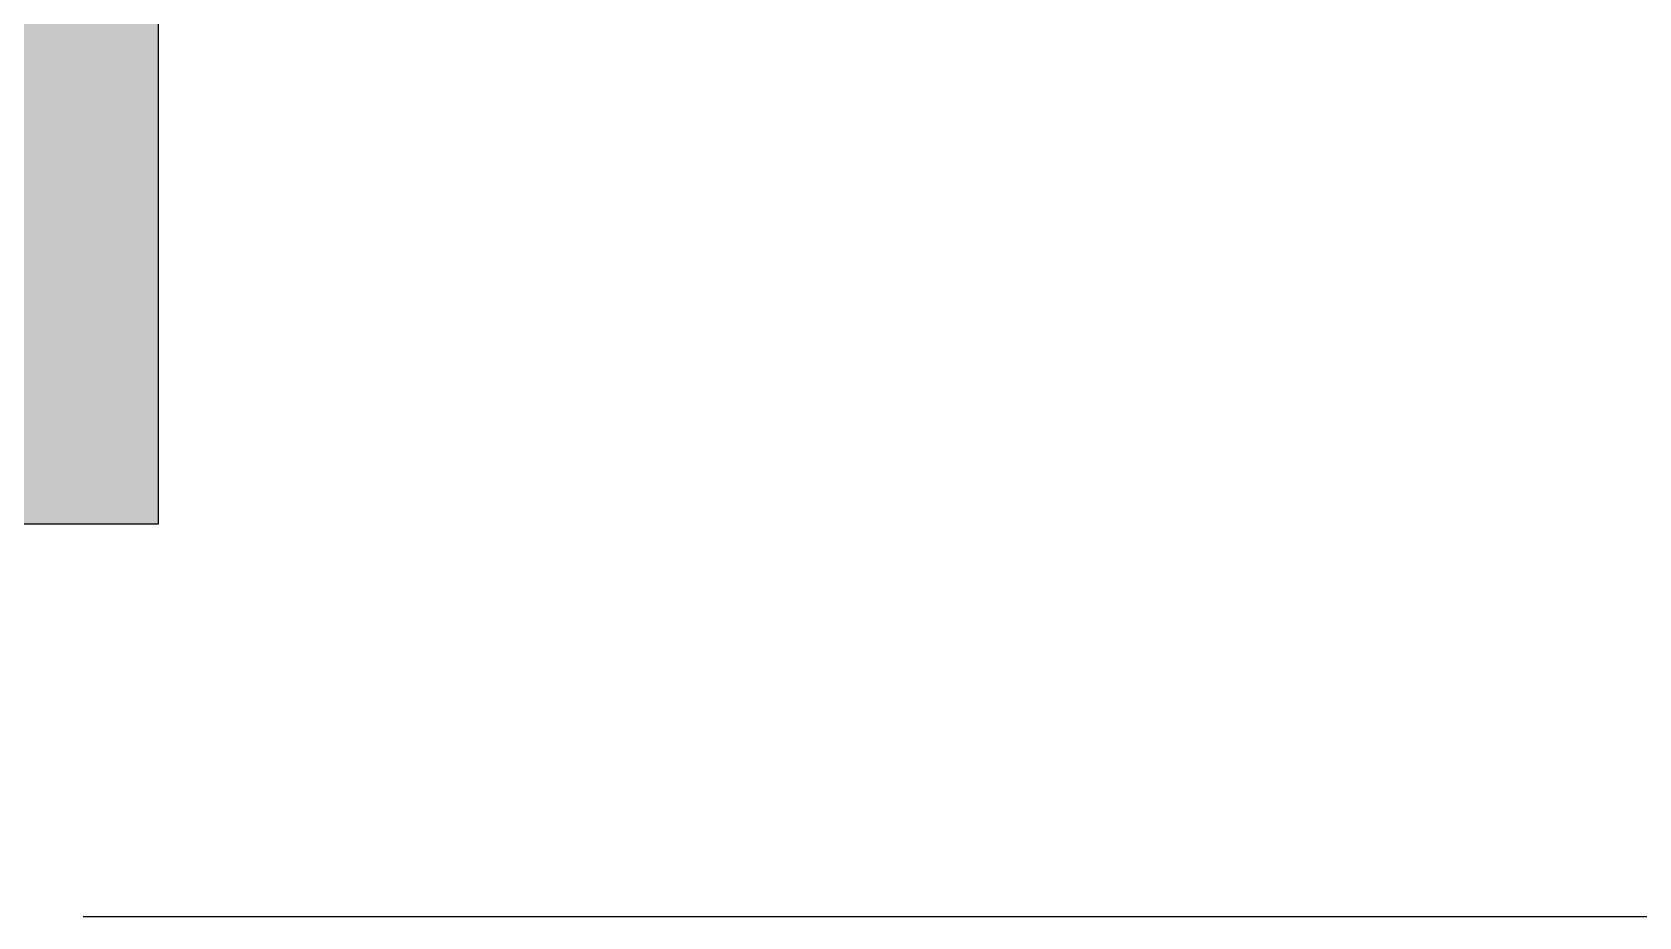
# Model space of a CAD drawing. Extents: x -19178 to 16914, y -58790 to -56812.
# Drawn here: x -17406.8 to -17258.8, y -58790.2 to -58708.7 of the extents above; entities that cross this region are included whole.
import ezdxf

# ---------------------------------------------------------------- set-up
doc = ezdxf.new("R2010")
doc.units = 0
doc.header["$MEASUREMENT"] = 0
for name, color, linetype in [('@@@', 51, 'Continuous'), ('@@@@@2', 1, 'Continuous'), ('LAYOUT', 250, 'Continuous')]:
    doc.layers.add(name, color=color, linetype=linetype)

msp = doc.modelspace()

# ---------------------------------------------------------------- hatches: boundary and pattern name
at = {"layer": 'LAYOUT', "linetype": 'Continuous', "ltscale": 30.48}
msp.add_hatch(color=160, dxfattribs=at).paths.add_polyline_path([(-17090.13827, -58084.3459), (-17415.13827, -58084.3459), (-17415.13827, -58753.97218), (-17395.13827, -58753.97218), (-17395.13827, -58703.90592), (-17115.13827, -58703.90592), (-17115.13827, -58683.96453), (-17395.13827, -58683.96453), (-17395.13827, -58429.3459), (-17115.13827, -58429.3459), (-17115.13827, -58404.3459), (-17395.13827, -58404.3459), (-17395.13827, -58109.3459), (-17115.13827, -58109.3459), (-17115.13827, -58404.3459), (-17115.13827, -58429.3459), (-17115.13827, -58683.96453), (-17115.13827, -58703.90592), (-17115.13827, -58753.97218), (-17090.13827, -58753.97218)], flags=0)

# ---------------------------------------------------------------- linework, layer by layer
at = {"layer": '@@@', "color": 7, "linetype": 'Continuous'}
for p, q in [((-17395.13827, -58753.97218, 116837.27053), (-17395.13827, -58703.90592, 116837.27053)), ((-17415.13827, -58753.97218, 116837.27053), (-17395.13827, -58753.97218, 116837.27053))]:
    msp.add_line(p, q, dxfattribs=at)
at = {"layer": '@@@@@2', "color": 1, "linetype": 'Continuous'}
msp.add_line((-17094.84044, -58790.16636, 116837.27053), (-17402.07523, -58790.16636, 116837.27053), dxfattribs=at)

doc.saveas('drawing.dxf')
